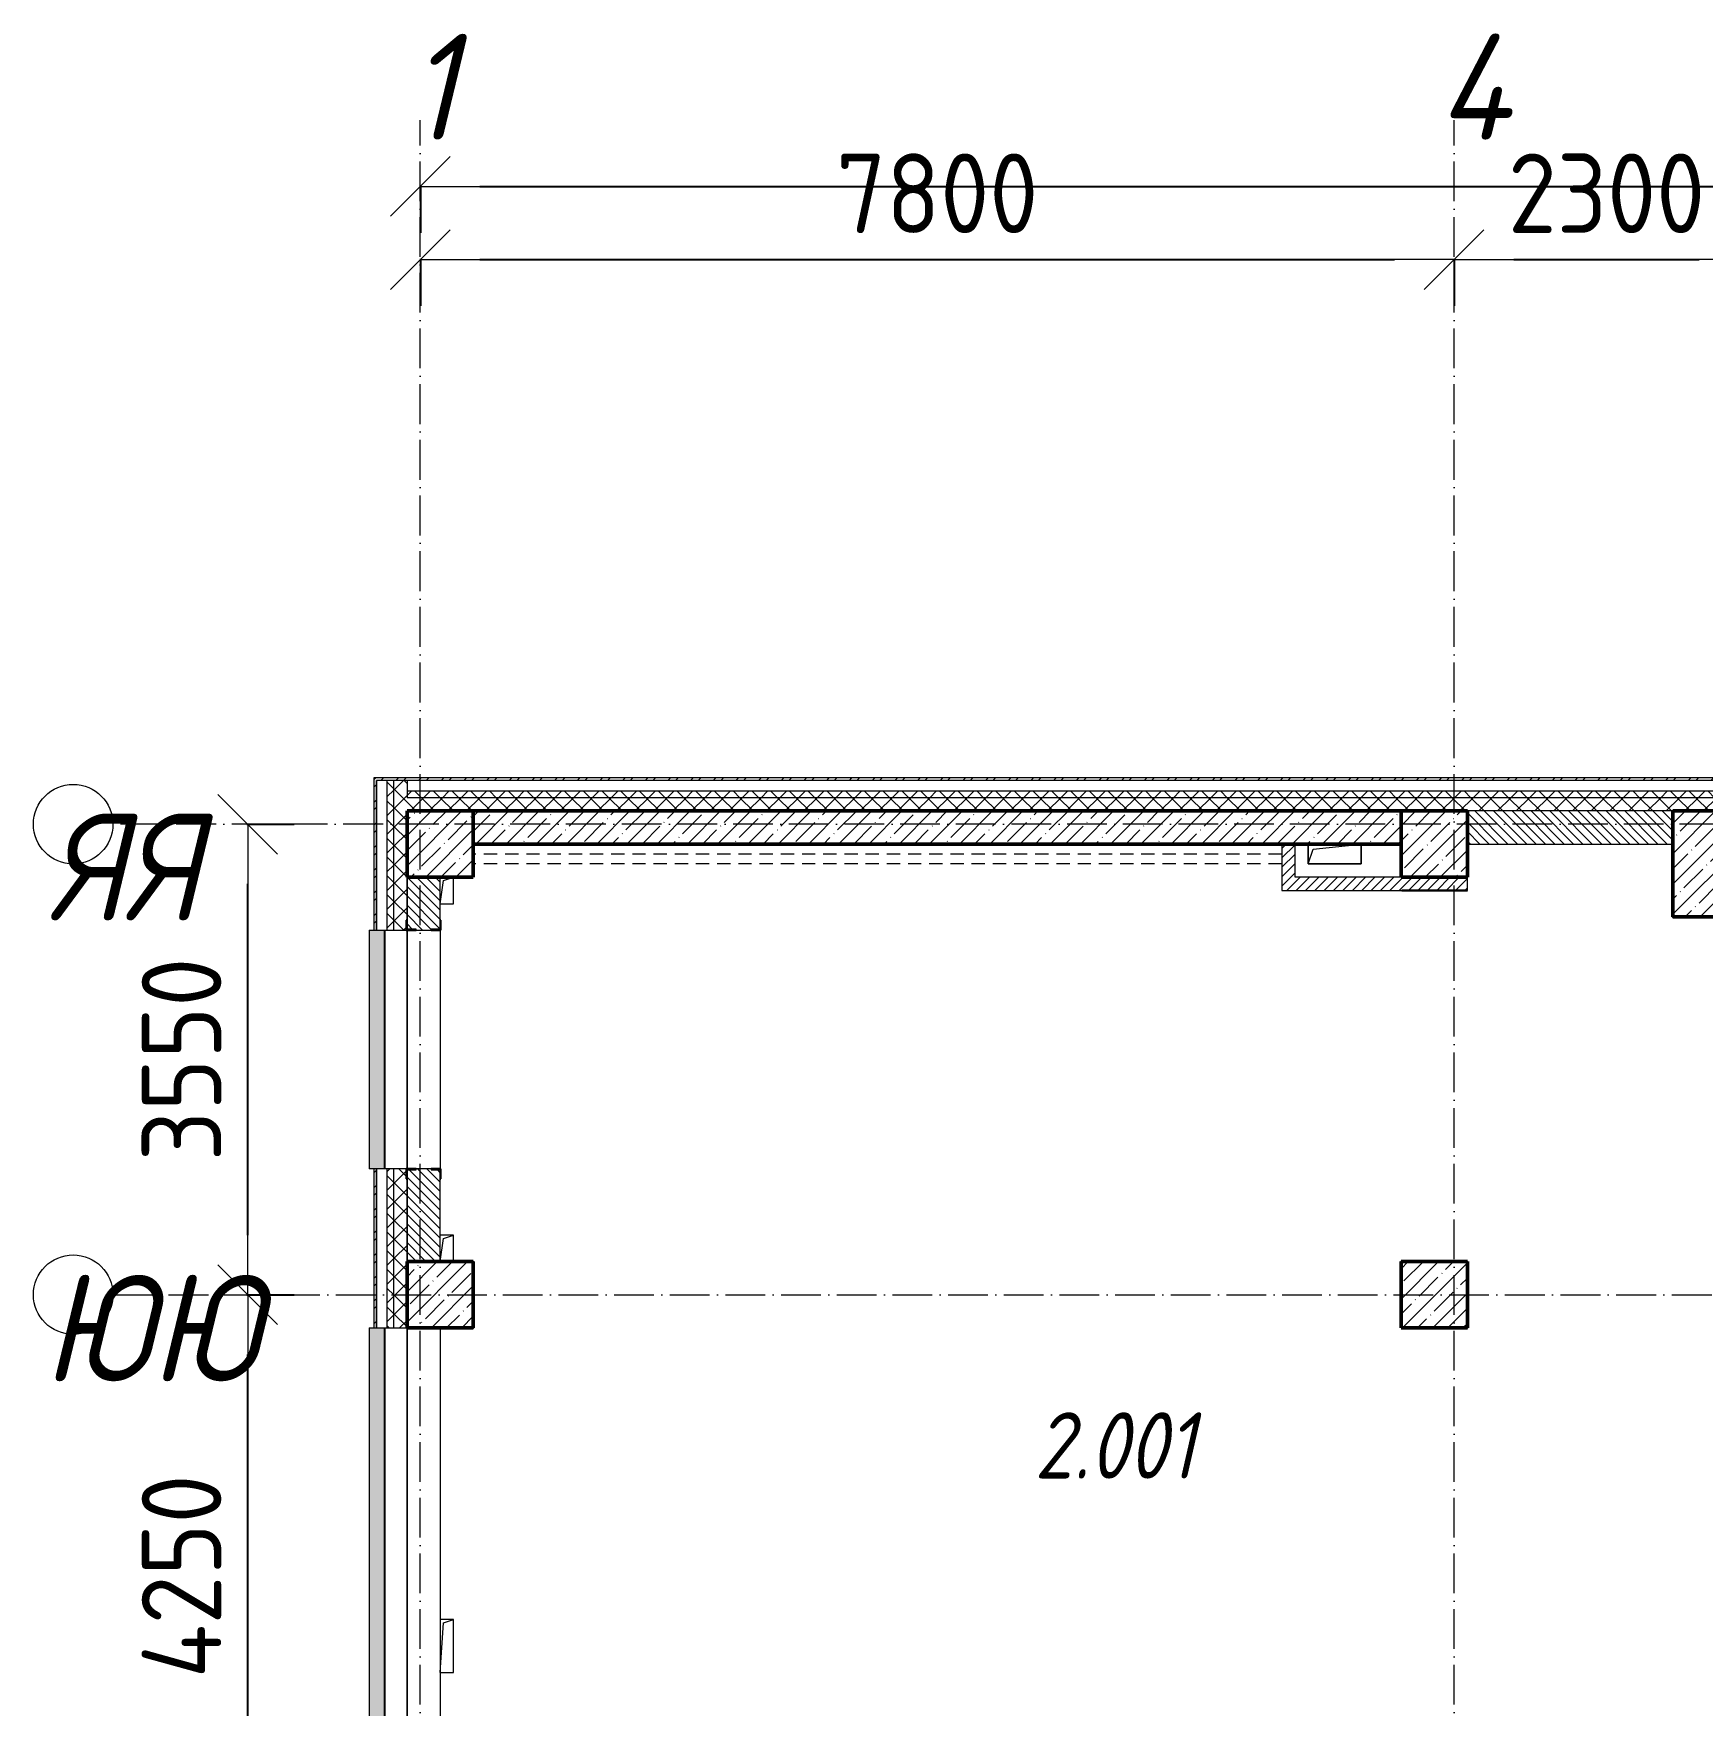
# Model space of a CAD drawing. Header units: millimetres. Extents: x 2294 to 908349, y -83289 to 219220.
# Drawn here: x 2294 to 14888, y 84956 to 97572 of the extents above; entities that cross this region are included whole.
import ezdxf

# ---------------------------------------------------------------- set-up
doc = ezdxf.new("R2010")
doc.units = ezdxf.units.MM
doc.linetypes.add('200_ШТРИХ_ш1п0_6_', pattern=[160, 100, -60])
doc.linetypes.add('50_200_ШТРИХ_1Т_ш5_п1_п1_', pattern=[700, 500, -100, 0, -100])
for name, color, linetype, lineweight in [('3) ЖБ 4м', 3, 'Continuous', 30), ('3.3) Вычитаем ЖБбалки 0.4м -', 31, 'Continuous', 30), ('A-____-____-DIMS', 7, 'Continuous', 9), ('A-DETL-____-OTLN-3', 7, '200_ШТРИХ_ш1п0_6_', 9), ('A-FLOR-____-OTLN', 7, 'Continuous', 9), ('A-GENM-____-MCUT', 7, 'Continuous', 25), ('A-GENM-____-OTLN', 7, 'Continuous', 9), ('A-GENM-____-OTLN-1', 7, 'Continuous', 25), ('A-GLAZ-____-OTLN', 7, 'Continuous', 9), ('A-WALL-____-MCUT', 7, 'Continuous', 13), ('A-WALL-____-MCUT-1', 7, 'Continuous', 9), ('A-WALL-____-MCUT-2', 7, 'Continuous', 50), ('A-WALL-____-OTLN', 7, 'Continuous', 9), ('A-WALL-____-PATT-1', 7, 'Continuous', 9), ('A-WALL-FNSH-MCUT-1', 7, 'Continuous', 9), ('S-COLS-____-MCUT', 7, 'Continuous', 50), ('S-COLS-____-OTLN', 7, 'Continuous', 9), ('S-GRID-____-IDEN', 7, 'Continuous', 9), ('S-GRID-____-OTLN-1', 7, '50_200_ШТРИХ_1Т_ш5_п1_п1_', 9), ('Марки помещений', 7, 'Continuous', 9)]:
    doc.layers.add(name, color=color, linetype=linetype, lineweight=lineweight)
doc.layers.add('A-GLAZ-____-OTLN-1', color=7, linetype='Continuous', lineweight=9, true_color=0xc0c0c0)
doc.styles.add('ISOCPEUR_I_2', font='isocpeui.ttf', dxfattribs={"width": 0.85, "height": 2.3})
doc.styles.add('ISOCPEUR_I_9', font='isocpeui.ttf', dxfattribs={"width": 0.9, "height": 250})
doc.styles.add('СПДС', font='isocpeur.ttf', dxfattribs={"width": 0.9})
doc.dimstyles.new('Размера А3', dxfattribs={"dimtxt": 800, "dimasz": 450, "dimexe": 350, "dimexo": 100, "dimgap": 200, "dimtad": 1, "dimdec": 0, "dimrnd": 10, "dimzin": 0, "dimdsep": 46, "dimtxsty": 'СПДС', "dimblk": 'ARROWHEAD_6', "dimcen": 1, "dimclrd": 5, "dimclre": 5, "dimclrt": 5, "dimazin": 0, "dimtfac": 1, "dimtdec": 0, "dimtmove": 2, "dimatfit": 3, "dimfxl": 1, "dimtolj": 1, "dimtzin": 0, "dimarcsym": 0})
pattern_1 = [(45, (7562.79, 6025.28), (-114.04925, 114.04925), []), (45, (7676.84, 6025.28), (-114.04925, 114.04925), [201.612, -40.322, 3.353, -36.97])]
pattern_2 = [(45, (7562.79, 6025.28), (-85.53659, 85.53659), []), (45, (7619.81, 6025.28), (-85.53659, 85.53659), [])]
pattern_3 = [(45, (7562.787, 6025.276), (-35.35534, 35.35534), [])]
pattern_4 = [(45, (7562.79, 6025.28), (-70.71068, 70.71068), []), (135, (7562.79, 6025.28), (-70.71068, -70.71068), [])]
pattern_5 = [(135, (7562.787, 6025.276), (-35.35534, -35.35534), [])]

# ---------------------------------------------------------------- blocks, each defined once
blk = doc.blocks.new('BSC_Колонна _Прямоугольная - 500х500-V27-АР1_План отверстий 2 этажа в осях 1-64_Ю-ЯЯ')
at = {"layer": 'S-COLS-____-OTLN'}
h = blk.add_hatch(dxfattribs=at)
h.set_pattern_fill('FP_36', color=256, style=0, pattern_type=2)
h.set_pattern_definition([(45, (2200, -85431.04), (-114.04925, 114.04925), []), (45, (2314.05, -85431.04), (-114.04925, 114.04925), [201.613, -40.323, 3.353, -36.97])])
h.paths.add_polyline_path([(-250, -250), (250, -250), (250, 250), (-250, 250), (-250, 46)], flags=0)
at = {"layer": 'S-COLS-____-MCUT'}
for p, q in [((250, 250), (-250, 250)), ((-250, 250), (-250, -250)), ((250, -250), (250, 250)), ((-250, -250), (250, -250))]:
    blk.add_line(p, q, dxfattribs=at)
blk = doc.blocks.new('BSC_Колонна _Прямоугольная - 500х500-V52-АР1_План отверстий 2 этажа в осях 1-64_Ю-ЯЯ')
at = {"layer": 'S-COLS-____-OTLN'}
h = blk.add_hatch(dxfattribs=at)
h.set_pattern_fill('FP_62', color=256, style=0, pattern_type=2)
h.set_pattern_definition([(45, (2200, -82031.04), (-114.04925, 114.04925), []), (45, (2314.05, -82031.04), (-114.04925, 114.04925), [201.613, -40.323, 3.353, -36.97])])
h.paths.add_polyline_path([(-250, -250), (250, -250), (250, 250), (-250, 250), (-250, 217)], flags=0)
at = {"layer": 'S-COLS-____-MCUT'}
for p, q in [((250, 250), (-250, 250)), ((-250, 250), (-250, -250)), ((250, -250), (250, 250)), ((-250, -250), (250, -250))]:
    blk.add_line(p, q, dxfattribs=at)
blk = doc.blocks.new('BSC_Колонна _Прямоугольная - 500х500-V56-АР1_План отверстий 2 этажа в осях 1-64_Ю-ЯЯ')
at = {"layer": 'S-COLS-____-OTLN'}
h = blk.add_hatch(dxfattribs=at)
h.set_pattern_fill('FP_67', color=256, style=0, pattern_type=2)
h.set_pattern_definition([(45, (-5300, -82031.04), (-114.04925, 114.04925), []), (45, (-5185.95, -82031.04), (-114.04925, 114.04925), [201.613, -40.323, 3.353, -36.97])])
h.paths.add_polyline_path([(-250, -250), (250, -250), (250, 250), (-250, 250)], flags=0)
at = {"layer": 'S-COLS-____-MCUT'}
for p, q in [((250, 250), (-250, 250)), ((-250, 250), (-250, -250)), ((250, -250), (250, 250)), ((-250, -250), (250, -250))]:
    blk.add_line(p, q, dxfattribs=at)
blk = doc.blocks.new('BSC_Колонна _Прямоугольная - 500х800-V91-АР1_План отверстий 2 этажа в осях 1-64_Ю-ЯЯ')
at = {"layer": 'S-COLS-____-OTLN'}
h = blk.add_hatch(dxfattribs=at)
h.set_pattern_fill('FP_104', color=256, style=0, pattern_type=2)
h.set_pattern_definition([(45, (-7350, -85281.04), (-114.04925, 114.04925), []), (45, (-7235.95, -85281.04), (-114.04925, 114.04925), [201.613, -40.323, 3.353, -36.97])])
h.paths.add_polyline_path([(-250, -400), (250, -400), (250, 400), (-250, 400)], flags=0)
at = {"layer": 'S-COLS-____-MCUT'}
for p, q in [((250, 400), (-250, 400)), ((-250, 400), (-250, -400)), ((250, -400), (250, 400)), ((-250, -400), (250, -400))]:
    blk.add_line(p, q, dxfattribs=at)
blk = doc.blocks.new('Фахверк_СКБ_Уголок - 250_2700-27497298-АР1_План отверстий 2 этажа в осях 1-64_Ю-ЯЯ')
at = {"layer": 'A-GENM-____-MCUT'}
for p, q in [((200, 181), (125, 181)), ((125, 181), (125, 106)), ((131, 106), (131, 175)), ((131, 175), (200, 175)), ((200, 175), (200, 181)), ((125, 106), (131, 106)), ((131, -6), (125, -6)), ((125, -6), (125, -81)), ((125, -81), (200, -81)), ((131, -75), (131, -6)), ((200, -75), (131, -75)), ((200, -81), (200, -75))]:
    blk.add_line(p, q, dxfattribs=at)
blk = doc.blocks.new('AR_Отверстие прямоугольное _в плите_ - AR_Отверстие прямоугольное _в плите_-30459225-АР1_План отверстий 2 этажа в осях 1-64_Ю-ЯЯ')
at = {"layer": 'A-GENM-____-OTLN'}
for p, q in [((-200, 75), (-200, -75)), ((-200, -75), (-163, 37)), ((-163, 37), (200, 75)), ((200, -75), (200, 75)), ((-200, -75), (200, -75))]:
    blk.add_line(p, q, dxfattribs=at)
blk = doc.blocks.new('AR_Отверстие прямоугольное _в плите_ - AR_Отверстие прямоугольное _в плите_-30510733-АР1_План отверстий 2 этажа в осях 1-64_Ю-ЯЯ')
at = {"layer": 'A-GENM-____-OTLN'}
for p, q in [((-50, -100), (-25, 75)), ((-25, 75), (50, 100)), ((50, -100), (50, 100)), ((-50, -100), (50, -100))]:
    blk.add_line(p, q, dxfattribs=at)
blk = doc.blocks.new('AR_Отверстие прямоугольное _в плите_ - AR_Отверстие прямоугольное _в плите_-30510902-АР1_План отверстий 2 этажа в осях 1-64_Ю-ЯЯ')
at = {"layer": 'A-GENM-____-OTLN'}
for p, q in [((50, 200), (-50, 200)), ((-50, -200), (-25, 175)), ((-25, 175), (50, 200)), ((50, -200), (50, 200)), ((-50, -200), (50, -200))]:
    blk.add_line(p, q, dxfattribs=at)
blk = doc.blocks.new('AR_Отверстие прямоугольное _в плите_ - AR_Отверстие прямоугольное _в плите_-V177-АР1_План отверстий 2 этажа в осях 1-64_Ю-ЯЯ')
at = {"layer": 'A-GENM-____-OTLN'}
for p, q in [((50, 100), (-50, 100)), ((-50, -100), (-25, 75)), ((-25, 75), (50, 100)), ((50, -100), (50, 100))]:
    blk.add_line(p, q, dxfattribs=at)
blk = doc.blocks.new('Отлив_СКБ - Отлив витража_120_НВФ-31885689-АР1_План отверстий 2 этажа в осях 1-64_Ю-ЯЯ')
at = {"layer": 'A-GLAZ-____-OTLN-1'}
for points in [[(1800, 2), (1800, 120), (0, 120), (0, 2), (737, 2)], [(1800, 0), (1800, 2), (0, 2), (0, 0), (737, 0)]]:
    blk.add_hatch(color=256, dxfattribs=at).paths.add_polyline_path(points, flags=0)
at = {"layer": 'A-GLAZ-____-OTLN'}
for p, q in [((0, 83), (0, 120)), ((1800, 120), (0, 120)), ((0, 2), (1800, 2)), ((1800, 120), (1800, 83)), ((1800, 0), (0, 0))]:
    blk.add_line(p, q, dxfattribs=at)
blk = doc.blocks.new('Отлив_СКБ - Отлив витража_120_НВФ-31886035-АР1_План отверстий 2 этажа в осях 1-64_Ю-ЯЯ')
at = {"layer": 'A-GLAZ-____-OTLN-1'}
for points in [[(0, 83), (0, 2), (4800, 2), (4800, 120), (0, 120)], [(0, 0), (4800, 0), (4800, 2), (0, 2)]]:
    blk.add_hatch(color=256, dxfattribs=at).paths.add_polyline_path(points, flags=0)
at = {"layer": 'A-GLAZ-____-OTLN'}
for p, q in [((0, 83), (0, 120)), ((4800, 120), (0, 120)), ((0, 2), (4800, 2)), ((4800, 120), (4800, 83)), ((4800, 0), (0, 0))]:
    blk.add_line(p, q, dxfattribs=at)
blk = doc.blocks.new('2floor')
at = {"layer": 'A-WALL-____-PATT-1'}
h = blk.add_hatch(dxfattribs=at)
h.set_pattern_fill('FP_3', color=256, style=0, pattern_type=2)
h.set_pattern_definition(pattern_2)
h.paths.add_polyline_path([(4863, 78886), (4883, 78886), (4883, 80006), (4863, 80006), (4863, 79394)], flags=0)
h.paths.add_polyline_path([(4883, 81806), (4883, 83006), (4863, 83006), (4863, 81806)], flags=0)
h.paths.add_polyline_path([(4883, 87806), (4883, 89006), (4863, 89006), (4863, 87806)], flags=0)
h.paths.add_polyline_path([(4883, 90806), (4883, 91956), (4863, 91956), (4863, 90806)], flags=0)
h = blk.add_hatch(dxfattribs=at)
h.set_pattern_fill('FP_3', color=256, style=0, pattern_type=2)
h.set_pattern_definition(pattern_2)
h.paths.add_polyline_path([(31430, 91936), (31430, 91956), (27693, 91956), (27693, 91936), (31409, 91936)], flags=0)
h.paths.add_polyline_path([(18193, 91936), (18193, 91956), (4883, 91956), (4883, 91936), (18153, 91936)], flags=0)
h = blk.add_hatch(dxfattribs=at)
h.set_pattern_fill('FP_1', color=256, style=0, pattern_type=2)
h.set_pattern_definition(pattern_4)
h.paths.add_polyline_path([(5013, 79056), (5013, 80006), (4963, 80006), (4963, 79056)], flags=0)
h.paths.add_polyline_path([(5013, 81806), (5013, 83006), (4963, 83006), (4963, 81806)], flags=0)
h.paths.add_polyline_path([(5013, 87806), (5013, 89006), (4963, 89006), (4963, 87806)], flags=0)
h.paths.add_polyline_path([(5013, 90806), (5013, 91936), (4963, 91936), (4963, 90806)], flags=0)
h = blk.add_hatch(dxfattribs=at)
h.set_pattern_fill('FP_1', color=256, style=0, pattern_type=2)
h.set_pattern_definition(pattern_4)
h.paths.add_polyline_path([(5113, 79056), (5113, 79931), (5107, 79931), (5107, 80006), (5013, 80006), (5013, 79056)], flags=0)
h.paths.add_polyline_path([(5107, 81806), (5107, 81881), (5113, 81881), (5113, 82931), (5107, 82931), (5107, 83006), (5013, 83006), (5013, 81806)], flags=0)
h.paths.add_polyline_path([(5013, 87806), (5113, 87806), (5113, 88931), (5107, 88931), (5107, 89006), (5013, 89006), (5013, 88273)], flags=0)
h.paths.add_polyline_path([(5107, 90806), (5107, 90881), (5113, 90881), (5113, 91936), (5013, 91936), (5013, 90806)], flags=0)
h = blk.add_hatch(dxfattribs=at)
h.set_pattern_fill('FP_1', color=256, style=0, pattern_type=2)
h.set_pattern_definition(pattern_4)
h.paths.add_polyline_path([(27693, 91806), (31263, 91806), (31263, 91856), (27693, 91856)], flags=0)
h.paths.add_polyline_path([(18153, 91806), (18193, 91806), (18193, 91856), (5113, 91856), (5113, 91806), (14618, 91806)], flags=0)
h = blk.add_hatch(dxfattribs=at)
h.set_pattern_fill('FP_1', color=256, style=0, pattern_type=2)
h.set_pattern_definition(pattern_4)
h.paths.add_polyline_path([(30563, 91706), (31263, 91706), (31263, 91806), (27693, 91806), (27693, 91712), (27768, 91712), (27768, 91706), (30525, 91706)], flags=0)
h.paths.add_polyline_path([(17463, 91706), (18118, 91706), (18118, 91712), (18193, 91712), (18193, 91806), (5113, 91806), (5113, 91706), (16963, 91706)], flags=0)
h = blk.add_hatch(dxfattribs=at)
h.set_pattern_fill('FP_13', color=256, style=0, pattern_type=2)
h.set_pattern_definition(pattern_1)
h.paths.add_polyline_path([(11813, 91456), (12613, 91456), (12613, 91706), (5613, 91706), (5613, 91456), (11713, 91456)], flags=0)
h = blk.add_hatch(dxfattribs=at)
h.set_pattern_fill('FP_6', color=256, style=0, pattern_type=2)
h.set_pattern_definition(pattern_5)
h.paths.add_polyline_path([(13113, 91456), (14663, 91456), (14663, 91706), (13113, 91706)], flags=0)
h = blk.add_hatch(dxfattribs=at)
h.set_pattern_fill('FP_5', color=256, style=0, pattern_type=2)
h.set_pattern_definition(pattern_3)
h.paths.add_polyline_path([(11813, 91106), (11813, 91456), (11713, 91456), (11713, 91106)], flags=0)
h = blk.add_hatch(dxfattribs=at)
h.set_pattern_fill('FP_6', color=256, style=0, pattern_type=2)
h.set_pattern_definition(pattern_5)
h.paths.add_polyline_path([(5363, 88306), (5363, 89000), (5294, 89000), (5294, 89006), (5182, 89006), (5182, 89000), (5113, 89000), (5113, 88306)], flags=0)
h.paths.add_polyline_path([(5294, 90806), (5294, 90812), (5363, 90812), (5363, 91206), (5113, 91206), (5113, 90812), (5182, 90812), (5182, 90806)], flags=0)
h = blk.add_hatch(dxfattribs=at)
h.set_pattern_fill('FP_5', color=256, style=0, pattern_type=2)
h.set_pattern_definition(pattern_3)
h.paths.add_polyline_path([(13113, 91106), (13113, 91206), (11813, 91206), (11813, 91106)], flags=0)
at = {"layer": 'S-COLS-____-OTLN'}
h = blk.add_hatch(dxfattribs=at)
h.set_pattern_fill('FP_13', color=256, style=0, pattern_type=2)
h.set_pattern_definition(pattern_1)
h.paths.add_polyline_path([(13113, 91206), (13113, 91706), (12613, 91706), (12613, 91206)], flags=0)
at = {"layer": '3) ЖБ 4м'}
blk.add_lwpolyline([(14963, 90906), (14663, 90906), (14663, 91456)], dxfattribs=at)
at = {"layer": '3.3) Вычитаем ЖБбалки 0.4м -'}
for points in [[(12619, 91106), (13113, 91106)], [(5363, 87806), (5613, 87806), (5613, 88306), (5363, 88306)]]:
    blk.add_lwpolyline(points, dxfattribs=at)
blk.add_lwpolyline([(12613, 87806), (13113, 87806), (13113, 88306), (12613, 88306)], close=True, dxfattribs=at)
at = {"layer": 'A-DETL-____-OTLN-3'}
for p, q in [((11713, 91381), (5613, 91381)), ((11713, 91306), (5613, 91306))]:
    blk.add_line(p, q, dxfattribs=at)
at = {"layer": 'A-FLOR-____-OTLN'}
for p, q in [((11913, 91306), (11913, 91456)), ((12313, 91456), (12313, 91306)), ((12313, 91306), (11913, 91306))]:
    blk.add_line(p, q, dxfattribs=at)
at = {"layer": 'A-WALL-____-MCUT'}
for p, q in [((18193, 91936), (4883, 91936)), ((4883, 91936), (4883, 90806)), ((4883, 90806), (4883, 91936)), ((14663, 91706), (12613, 91706)), ((13113, 91706), (13113, 91456)), ((13113, 91456), (14663, 91456)), ((5363, 90881), (5363, 91206)), ((4883, 90806), (5107, 90806)), ((5182, 90806), (5294, 90806)), ((5107, 89006), (4883, 89006)), ((4883, 89006), (4883, 87806)), ((4883, 87806), (4883, 89006)), ((5294, 89006), (5182, 89006)), ((5363, 88306), (5363, 88931)), ((4883, 87806), (5113, 87806))]:
    blk.add_line(p, q, dxfattribs=at)
at = {"layer": 'A-WALL-____-MCUT-1'}
for p, q in [((4963, 90806), (4963, 91936)), ((5013, 90806), (5013, 91936)), ((5113, 91936), (5113, 91806)), ((18193, 91856), (5113, 91856)), ((18193, 91806), (5113, 91806)), ((5113, 91206), (5113, 90881)), ((5113, 90881), (5113, 91206)), ((4963, 87806), (4963, 89006)), ((5013, 87806), (5013, 89006)), ((5113, 88931), (5113, 88306)), ((5113, 88306), (5113, 88931))]:
    blk.add_line(p, q, dxfattribs=at)
at = {"layer": 'A-WALL-____-MCUT-2'}
for p, q in [((12613, 91706), (5613, 91706)), ((12613, 91456), (12613, 91706)), ((5613, 91456), (12613, 91456))]:
    blk.add_line(p, q, dxfattribs=at)
at = {"layer": 'A-WALL-____-OTLN'}
for p, q in [((5113, 89006), (5113, 90806)), ((5113, 90806), (5113, 89006)), ((5363, 90806), (5363, 89006)), ((5113, 83006), (5113, 87806)), ((5113, 87806), (5113, 83006)), ((5363, 87806), (5363, 83006))]:
    blk.add_line(p, q, dxfattribs=at)
at = {"layer": 'A-WALL-FNSH-MCUT-1'}
for p, q in [((18193, 91956), (4863, 91956)), ((4863, 91956), (4863, 90806)), ((11713, 91456), (11713, 91106)), ((11813, 91206), (11813, 91456)), ((11713, 91106), (13113, 91106)), ((13113, 91206), (11813, 91206)), ((13113, 91106), (13113, 91206)), ((4863, 90806), (4883, 90806)), ((4863, 89006), (4863, 87806)), ((4883, 89006), (4863, 89006)), ((4863, 87806), (4883, 87806))]:
    blk.add_line(p, q, dxfattribs=at)
at = {"layer": 'S-COLS-____-MCUT'}
for p, q in [((13113, 91706), (12613, 91706)), ((12613, 91706), (12613, 91206)), ((13113, 91206), (13113, 91706)), ((12613, 91206), (13113, 91206))]:
    blk.add_line(p, q, dxfattribs=at)
at = {"layer": 'A-GENM-____-OTLN'}
for name, p in [('AR_Отверстие прямоугольное _в плите_ - AR_Отверстие прямоугольное _в плите_-30459225-АР1_План отверстий 2 этажа в осях 1-64_Ю-ЯЯ', (12113, 91381)), ('AR_Отверстие прямоугольное _в плите_ - AR_Отверстие прямоугольное _в плите_-30510733-АР1_План отверстий 2 этажа в осях 1-64_Ю-ЯЯ', (5413, 91106)), ('AR_Отверстие прямоугольное _в плите_ - AR_Отверстие прямоугольное _в плите_-V177-АР1_План отверстий 2 этажа в осях 1-64_Ю-ЯЯ', (5413, 88406)), ('AR_Отверстие прямоугольное _в плите_ - AR_Отверстие прямоугольное _в плите_-30510902-АР1_План отверстий 2 этажа в осях 1-64_Ю-ЯЯ', (5413, 85406))]:
    blk.add_blockref(name, p, dxfattribs=at)
at = {"layer": 'A-GENM-____-OTLN-1'}
for p, rotation in [((5288, 90681), 89.99999999999991), ((5188, 89131), 269.9999999999999)]:
    blk.add_blockref('Фахверк_СКБ_Уголок - 250_2700-27497298-АР1_План отверстий 2 этажа в осях 1-64_Ю-ЯЯ', p, dxfattribs=dict(at, rotation=rotation))
at = {"layer": 'A-GLAZ-____-OTLN', "rotation": 90}
for name, p in [('Отлив_СКБ - Отлив витража_120_НВФ-31885689-АР1_План отверстий 2 этажа в осях 1-64_Ю-ЯЯ', (4946, 89006)), ('Отлив_СКБ - Отлив витража_120_НВФ-31886035-АР1_План отверстий 2 этажа в осях 1-64_Ю-ЯЯ', (4946, 83006))]:
    blk.add_blockref(name, p, dxfattribs=at)
at = {"layer": 'S-COLS-____-OTLN'}
for name, p in [('BSC_Колонна _Прямоугольная - 500х500-V27-АР1_План отверстий 2 этажа в осях 1-64_Ю-ЯЯ', (5363, 91456)), ('BSC_Колонна _Прямоугольная - 500х800-V91-АР1_План отверстий 2 этажа в осях 1-64_Ю-ЯЯ', (14913, 91306)), ('BSC_Колонна _Прямоугольная - 500х500-V52-АР1_План отверстий 2 этажа в осях 1-64_Ю-ЯЯ', (5363, 88056)), ('BSC_Колонна _Прямоугольная - 500х500-V56-АР1_План отверстий 2 этажа в осях 1-64_Ю-ЯЯ', (12863, 88056))]:
    blk.add_blockref(name, p, dxfattribs=at)
at = {"layer": 'Марки помещений', "insert": (9846, 87169), "char_height": 500, "width": 737.55, "attachment_point": 1, "style": 'ISOCPEUR_I_2'}
blk.add_mtext('2.001', dxfattribs=at)
blk = doc.blocks.new('Ось сетки - Круг_Ø6_00__ISO-2_5_0_9K_-25732049-АР1_План отверстий 3 этажа в осях 1-64_Ю-ЯЯ')
at = {"layer": 'S-GRID-____-IDEN'}
blk.add_circle((0, 0), 3, dxfattribs=at)
blk = doc.blocks.new('ARROWHEAD_6')
at = {"color": 0, "linetype": 'Continuous'}
for p, q in [((-0.5, -0.5), (0.5, 0.5)), ((0, 0), (-1, 0))]:
    blk.add_line(p, q, dxfattribs=at)
blk = doc.blocks.new('*D2640')
at = {"layer": 'A-____-____-DIMS', "color": 0, "lineweight": -2, "transparency": 16777216}
for p, q in [((163234, 95872), (163234, 95516)), ((163684, 95866), (170584, 95866)), ((171034, 95872), (171034, 95516))]:
    blk.add_line(p, q, dxfattribs=at)
at = {"layer": 'Defpoints', "color": 0, "transparency": 16777216}
for p in [(163234, 95972), (171034, 95972), (171034, 95866)]:
    blk.add_point(p, dxfattribs=at)
at = {"layer": 'A-____-____-DIMS', "color": 0, "lineweight": -2, "transparency": 16777216, "xscale": 450, "yscale": 450, "zscale": 450, "rotation": 180}
blk.add_blockref('ARROWHEAD_6', (163234, 95866), dxfattribs=at)
at = {"layer": 'A-____-____-DIMS', "color": 0, "lineweight": -2, "transparency": 16777216, "xscale": 450, "yscale": 450, "zscale": 450}
blk.add_blockref('ARROWHEAD_6', (171034, 95866), dxfattribs=at)
at = {"layer": 'A-____-____-DIMS', "color": 0, "transparency": 16777216, "insert": (167134, 96366), "char_height": 600, "attachment_point": 5, "style": 'СПДС'}
blk.add_mtext('\\A1;7800', dxfattribs=at)
blk = doc.blocks.new('*D2641')
at = {"layer": 'A-____-____-DIMS', "color": 0, "lineweight": -2, "transparency": 16777216}
for p, q in [((171034, 95872), (171034, 95516)), ((171484, 95866), (172884, 95866)), ((173334, 95872), (173334, 95516))]:
    blk.add_line(p, q, dxfattribs=at)
at = {"layer": 'Defpoints', "color": 0, "transparency": 16777216}
for p in [(171034, 95972), (173334, 95972), (173334, 95866)]:
    blk.add_point(p, dxfattribs=at)
at = {"layer": 'A-____-____-DIMS', "color": 0, "lineweight": -2, "transparency": 16777216, "xscale": 450, "yscale": 450, "zscale": 450, "rotation": 180}
blk.add_blockref('ARROWHEAD_6', (171034, 95866), dxfattribs=at)
at = {"layer": 'A-____-____-DIMS', "color": 0, "lineweight": -2, "transparency": 16777216, "xscale": 450, "yscale": 450, "zscale": 450}
blk.add_blockref('ARROWHEAD_6', (173334, 95866), dxfattribs=at)
at = {"layer": 'A-____-____-DIMS', "color": 0, "transparency": 16777216, "insert": (172184, 96366), "char_height": 600, "attachment_point": 5, "style": 'СПДС'}
blk.add_mtext('\\A1;2300', dxfattribs=at)
blk = doc.blocks.new('*D2679')
at = {"layer": 'A-____-____-DIMS', "color": 0, "lineweight": -2, "transparency": 16777216}
for p, q in [((163234, 96424), (163234, 96068)), ((163684, 96418), (213680, 96418)), ((266284, 96418), (216132, 96418)), ((266734, 96424), (266734, 96068))]:
    blk.add_line(p, q, dxfattribs=at)
at = {"layer": 'Defpoints', "color": 0, "transparency": 16777216}
for p in [(163234, 96524), (266734, 96524), (266734, 96418)]:
    blk.add_point(p, dxfattribs=at)
at = {"layer": 'A-____-____-DIMS', "color": 0, "lineweight": -2, "transparency": 16777216, "xscale": 450, "yscale": 450, "zscale": 450, "rotation": 180}
blk.add_blockref('ARROWHEAD_6', (163234, 96418), dxfattribs=at)
at = {"layer": 'A-____-____-DIMS', "color": 0, "lineweight": -2, "transparency": 16777216, "xscale": 450, "yscale": 450, "zscale": 450}
blk.add_blockref('ARROWHEAD_6', (266734, 96418), dxfattribs=at)
at = {"layer": 'A-____-____-DIMS', "color": 0, "transparency": 16777216, "insert": (213880, 96978), "char_height": 600, "attachment_point": 1, "line_spacing_factor": 1.149209, "style": 'СПДС'}
blk.add_mtext('\\A1;103500', dxfattribs=at)
blk = doc.blocks.new('*D2749')
at = {"layer": 'A-____-____-DIMS', "color": 0, "lineweight": -2, "transparency": 16777216}
for p, q in [((161926, 88056), (162282, 88056)), ((161932, 84256), (161932, 87606)), ((161926, 83806), (162282, 83806))]:
    blk.add_line(p, q, dxfattribs=at)
at = {"layer": 'Defpoints', "color": 0, "transparency": 16777216}
for p in [(161826, 88056), (161932, 88056), (161826, 83806)]:
    blk.add_point(p, dxfattribs=at)
at = {"layer": 'A-____-____-DIMS', "color": 0, "lineweight": -2, "transparency": 16777216, "xscale": 450, "yscale": 450, "zscale": 450}
for p, rotation in [((161932, 88056), 90), ((161932, 83806), 270)]:
    blk.add_blockref('ARROWHEAD_6', p, dxfattribs=dict(at, rotation=rotation))
at = {"layer": 'A-____-____-DIMS', "color": 0, "transparency": 16777216, "insert": (161432, 85931), "char_height": 600, "attachment_point": 5, "rotation": 90, "style": 'СПДС'}
blk.add_mtext('\\A1;4250', dxfattribs=at)
blk = doc.blocks.new('*D2750')
at = {"layer": 'A-____-____-DIMS', "color": 0, "lineweight": -2, "transparency": 16777216}
for p, q in [((161926, 91606), (162282, 91606)), ((161932, 88506), (161932, 91156)), ((161926, 88056), (162282, 88056))]:
    blk.add_line(p, q, dxfattribs=at)
at = {"layer": 'Defpoints', "color": 0, "transparency": 16777216}
for p in [(161826, 91606), (161932, 91606), (161826, 88056)]:
    blk.add_point(p, dxfattribs=at)
at = {"layer": 'A-____-____-DIMS', "color": 0, "lineweight": -2, "transparency": 16777216, "xscale": 450, "yscale": 450, "zscale": 450}
for p, rotation in [((161932, 91606), 90), ((161932, 88056), 270)]:
    blk.add_blockref('ARROWHEAD_6', p, dxfattribs=dict(at, rotation=rotation))
at = {"layer": 'A-____-____-DIMS', "color": 0, "transparency": 16777216, "insert": (161432, 89831), "char_height": 600, "attachment_point": 5, "rotation": 90, "style": 'СПДС'}
blk.add_mtext('\\A1;3550', dxfattribs=at)
blk = doc.blocks.new('3osi')
at = {"layer": 'S-GRID-____-OTLN-1', "color": 251, "ltscale": 0.6, "true_color": 0x636466}
for p, q in [((163233.5, 58916.9), (163233.5, 96918.1)), ((171033.5, 58916.9), (171033.5, 96918.1)), ((269657.9, 91606.3), (160914.7, 91606.3)), ((160914.7, 88056.3), (269657.9, 88056.3))]:
    blk.add_line(p, q, dxfattribs=at)
at = {"layer": 'S-GRID-____-IDEN', "xscale": 99.99999999999993, "yscale": 99.99999999999993, "zscale": 99.99999999999993}
for p, rotation in [((160614.7, 91606.3), 89.9999999999998), ((160614.7, 88056.3), 269.9999999999995)]:
    blk.add_blockref('Ось сетки - Круг_Ø6_00__ISO-2_5_0_9K_-25732049-АР1_План отверстий 3 этажа в осях 1-64_Ю-ЯЯ', p, dxfattribs=dict(at, rotation=rotation))
at = {"layer": 'S-GRID-____-IDEN', "char_height": 800, "attachment_point": 1, "style": 'ISOCPEUR_I_9'}
for s, insert, width in [('\\fISOCPEUR|b0|i1|c204|p34|;\\W.9;1', (163141.7, 97569.5), 144.304), ('\\fISOCPEUR|b0|i1|c204|p34|;\\W.9;4', (170908.9, 97569.5), 223.671), ('ЯЯ', (160429.7, 91682.4), 447.342), ('ЮЮ', (160389, 88203), 533.924)]:
    blk.add_mtext(s, dxfattribs=dict(at, insert=insert, width=width))
at = {"layer": 'A-____-____-DIMS'}
dim = blk.add_linear_dim(base=(266733.5, 96417.9), p1=(163233.5, 96524), p2=(266733.5, 96524), dimstyle='Размера А3', override={"dimtxt": 600, "dimclrd": 0, "dimclre": 0, "dimclrt": 0}, dxfattribs=at)
dim.commit()
dim.dimension.update_dxf_attribs({"geometry": '*D2679', "text_midpoint": (214906.4, 96577.9), "dimtype": 160})
for base, p1, p2, picture, middle in [((171033.5, 95865.7), (163233.5, 95971.8), (171033.5, 95971.8), '*D2640', (167133.5, 96365.7)), ((173333.5, 95865.7), (171033.5, 95971.8), (173333.5, 95971.8), '*D2641', (172183.5, 96365.7))]:
    dim = blk.add_linear_dim(base=base, p1=p1, p2=p2, dimstyle='Размера А3', override={"dimtxt": 600, "dimclrd": 0, "dimclre": 0, "dimclrt": 0}, dxfattribs=at)
    dim.commit()
    dim.dimension.update_dxf_attribs({"geometry": picture, "text_midpoint": middle})
for base, p1, p2, picture, middle in [((161932.1, 91606.3), (161826, 88056.3), (161826, 91606.3), '*D2750', (161432.1, 89831.3)), ((161932.1, 88056.3), (161826, 83806.3), (161826, 88056.3), '*D2749', (161432.1, 85931.3))]:
    dim = blk.add_linear_dim(base=base, p1=p1, p2=p2, angle=90, dimstyle='Размера А3', override={"dimtxt": 600, "dimclrd": 0, "dimclre": 0, "dimclrt": 0}, dxfattribs=at)
    dim.commit()
    dim.dimension.update_dxf_attribs({"geometry": picture, "text_midpoint": middle})

msp = doc.modelspace()

# ---------------------------------------------------------------- block references
for name, p in [('3osi', (-158020.7, 0)), ('2floor', (0, 0))]:
    msp.add_blockref(name, p)

doc.saveas('drawing.dxf')
